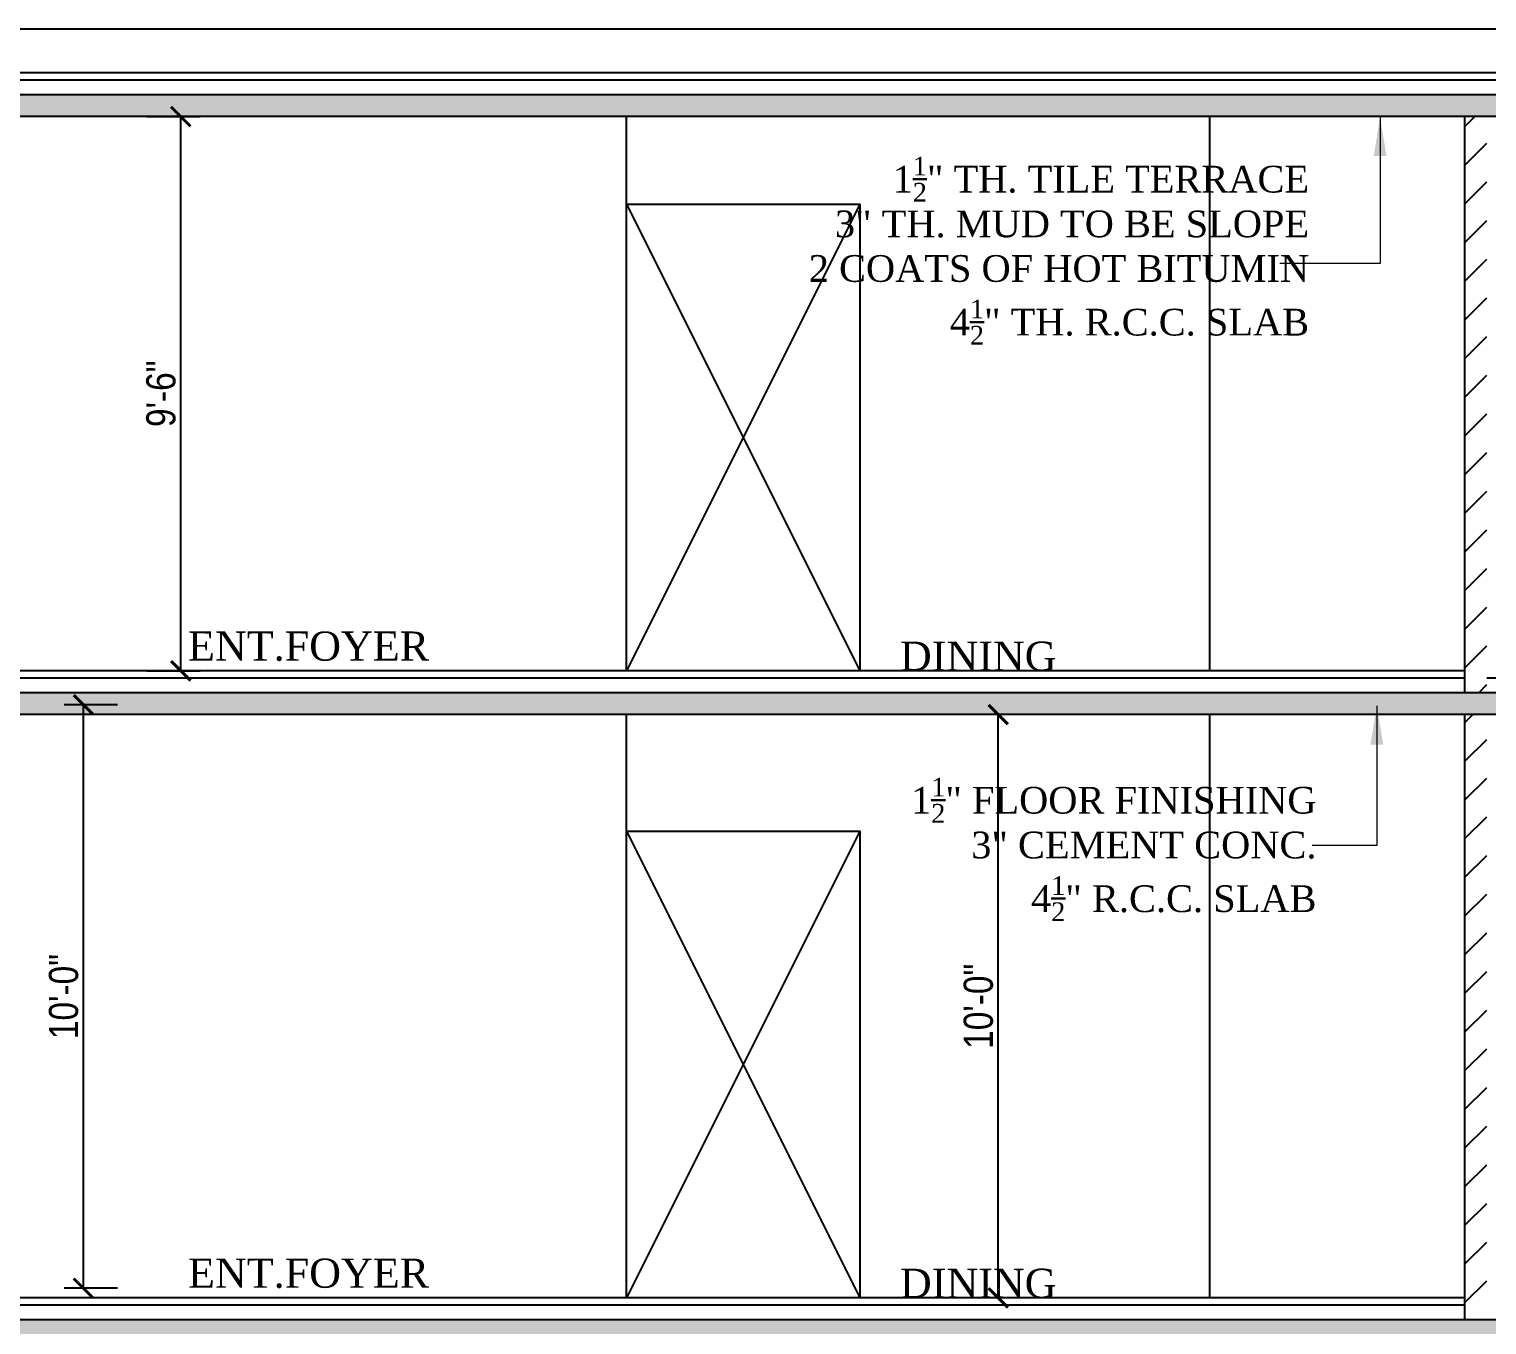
# Model space of a CAD drawing. Header units: feet. Extents: x 29269 to 32217, y -19918 to 20536.
# Drawn here: x 29845.5 to 30145.3, y -19580.9 to -19314.4 of the extents above; entities that cross this region are included whole.
import ezdxf

# ---------------------------------------------------------------- set-up
doc = ezdxf.new("R2010")
doc.units = ezdxf.units.FT
doc.header["$MEASUREMENT"] = 0
doc.header["$PDMODE"] = 2
doc.layers.get('0').update_dxf_attribs({"lineweight": 30})
for name, color, linetype, plot in [('BLK_1_FLR_1_REGULAR_ROOM_3', 1, 'Continuous', False), ('BLK_1_FLR_1_REGULAR_ROOM_4', 1, 'Continuous', False), ('BLK_1_FLR_2_REGULAR_ROOM_3', 1, 'Continuous', False)]:
    doc.layers.add(name, color=color, linetype=linetype, plot=plot)
doc.layers.add('DIMENTION', color=150, linetype='Continuous')
for name, color, linetype, lineweight in [('HAT', 8, 'Continuous', 25), ('TEXT', 150, 'Continuous', 30), ('WAII', 1, 'Continuous', 25)]:
    doc.layers.add(name, color=color, linetype=linetype, lineweight=lineweight)
doc.styles.add('G', font='times.ttf')
doc.styles.add('GURPREET', font='times.ttf')
doc.styles.add('HM', font='times.ttf')
doc.styles.get("Standard").update_dxf_attribs({"font": 'ARIALN.TTF'})
doc.dimstyles.new('CUPBOARDS', dxfattribs={"dimtxt": 7, "dimasz": 0.45, "dimexe": 0.18, "dimexo": 0.0625, "dimgap": 0.5, "dimtad": 1, "dimdec": 1, "dimzin": 3, "dimdsep": 46, "dimlunit": 4, "dimtxsty": 'G', "dimblk": 'Dim Tick', "dimcen": 0.5, "dimse1": 1, "dimse2": 1, "dimclrd": 3, "dimclrt": 2, "dimadec": 0, "dimazin": 0, "dimtfac": 1, "dimtdec": 1, "dimtix": 1, "dimtofl": 0, "dimtmove": 2, "dimatfit": 3, "dimfxl": 0.18, "dimtolj": 1, "dimtzin": 0, "dimlwd": 13, "dimarcsym": 0})
doc.dimstyles.get("Standard").update_dxf_attribs({"dimtxt": 6, "dimasz": 4, "dimexe": 4, "dimexo": 4, "dimgap": 1, "dimtad": 1, "dimdec": 1, "dimzin": 3, "dimdsep": 46, "dimlunit": 4, "dimtxsty": 'Standard', "dimblk": 'ARCHTICK', "dimcen": 0.09, "dimadec": 0, "dimazin": 0, "dimtfac": 1.005, "dimtdec": 1, "dimtofl": 0, "dimtmove": 2, "dimatfit": 3, "dimfxl": 4, "dimfxlon": 1, "dimtolj": 1, "dimtzin": 0, "dimarcsym": 0})
pattern_1 = [(50, (-4015.833, -36884.417), (7.1726018, -0.62752135), [0.75, -8.25]), (355, (-4015.833, -36884.417), (-1.3875133, 7.5219213), [0.6, -6.6]), (100.451444, (-4015.235, -36884.469), (5.7850885, 6.8943999), [0.6374019, -7.0114211]), (46.1842, (-4015.833, -36882.417), (10.6724133, -1.6551928), [1.125, -12.375]), (96.635635, (-4014.944, -36882.555), (9.3466195, 9.741186), [0.9561034, -10.5171376]), (351.184164, (-4015.833, -36882.417), (9.3466195, 9.741186), [0.9, -9.9]), (21, (-4014.833, -36882.917), (5.9690705, -4.0261889), [0.75, -8.25]), (326, (-4014.833, -36882.917), (2.4331533, 7.2515005), [0.6, -6.6]), (71.451445, (-4014.3355, -36883.2524), (8.4022238, 3.2253115), [0.6374019, -7.0114211]), (37.5, (-4015.833, -36884.417), (0.12159855, 3.32893854), [0, -6.52, 0, -6.7, 0, -6.625]), (7.5, (-4015.833, -36884.417), (2.63069537, 3.94411712), [0, -3.82, 0, -6.37, 0, -2.525]), (327.5, (-4018.063, -36884.417), (5.33822436, -0.22554872), [0, -2.5, 0, -7.8, 0, -10.35]), (317.5, (-4019.063, -36884.417), (5.8318617, 1.0010498), [0, -3.25, 0, -5.18, 0, -7.35])]

# ---------------------------------------------------------------- blocks, each defined once
blk = doc.blocks.new('Dim Tick')
blk.add_hatch(color=7).paths.add_polyline_path([(-1.011, 0, 1), (1.011, 0, 1)])
at = {"color": 7}
for p, q in [((0, 1.011), (0, 4.5)), ((-4.5, 0), (-1.011, 0)), ((1.011, 0), (4.5, 0)), ((0, -4.5), (0, -1.011))]:
    blk.add_line(p, q, dxfattribs=at)
blk.add_circle((0, 0), 1.011, dxfattribs=at)
blk = doc.blocks.new('_ArchTick')
at = {"color": 0, "linetype": 'ByBlock', "const_width": 0.15}
blk.add_lwpolyline([(-0.5, -0.5), (0.5, 0.5)], dxfattribs=at)
blk = doc.blocks.new('*D854')
at = {"layer": 'BLK_1_FLR_1_REGULAR_ROOM_3', "color": 0, "lineweight": -2, "transparency": 16777216}
for p, q in [((30051.81, -19455.38), (30040.81, -19455.38)), ((30044.81, -19575.38), (30044.81, -19455.38)), ((30051.81, -19575.38), (30040.81, -19575.38))]:
    blk.add_line(p, q, dxfattribs=at)
at = {"layer": 'Defpoints', "color": 0, "transparency": 16777216}
for p in [(30044.81, -19455.38), (30158.23, -19455.38), (30158.23, -19575.38)]:
    blk.add_point(p, dxfattribs=at)
at = {"layer": 'BLK_1_FLR_1_REGULAR_ROOM_3', "color": 0, "lineweight": -2, "transparency": 16777216, "xscale": 4, "yscale": 4, "zscale": 4}
for p, rotation in [((30044.81, -19455.38), 90), ((30044.81, -19575.38), 270)]:
    blk.add_blockref('_ArchTick', p, dxfattribs=dict(at, rotation=rotation))
at = {"layer": 'BLK_1_FLR_1_REGULAR_ROOM_3', "color": 0, "transparency": 16777216, "insert": (30040.75, -19515.38), "char_height": 6, "attachment_point": 5, "rotation": 90}
blk.add_mtext('\\A1;10\'-0"', dxfattribs=at)
blk = doc.blocks.new('*D855')
at = {"layer": 'BLK_1_FLR_1_REGULAR_ROOM_4', "color": 0, "lineweight": -2, "transparency": 16777216}
for p, q in [((29863.65, -19453.38), (29852.65, -19453.38)), ((29856.65, -19573.38), (29856.65, -19453.38)), ((29863.65, -19573.38), (29852.65, -19573.38))]:
    blk.add_line(p, q, dxfattribs=at)
at = {"layer": 'Defpoints', "color": 0, "transparency": 16777216}
for p in [(29856.65, -19453.38), (29970.07, -19453.38), (29970.07, -19573.38)]:
    blk.add_point(p, dxfattribs=at)
at = {"layer": 'BLK_1_FLR_1_REGULAR_ROOM_4', "color": 0, "lineweight": -2, "transparency": 16777216, "xscale": 4, "yscale": 4, "zscale": 4}
for p, rotation in [((29856.65, -19453.38), 90), ((29856.65, -19573.38), 270)]:
    blk.add_blockref('_ArchTick', p, dxfattribs=dict(at, rotation=rotation))
at = {"layer": 'BLK_1_FLR_1_REGULAR_ROOM_4', "color": 0, "transparency": 16777216, "insert": (29852.59, -19513.38), "char_height": 6, "attachment_point": 5, "rotation": 90}
blk.add_mtext('\\A1;10\'-0"', dxfattribs=at)
blk = doc.blocks.new('*D857')
at = {"layer": 'BLK_1_FLR_2_REGULAR_ROOM_3', "color": 0, "lineweight": -2, "transparency": 16777216}
for p, q in [((29869.67, -19332.38), (29880.67, -19332.38)), ((29876.67, -19446.38), (29876.67, -19332.38)), ((29869.67, -19446.38), (29880.67, -19446.38))]:
    blk.add_line(p, q, dxfattribs=at)
at = {"layer": 'Defpoints', "color": 0, "transparency": 16777216}
for p in [(29858.09, -19332.38), (29876.67, -19332.38), (29858.09, -19446.38)]:
    blk.add_point(p, dxfattribs=at)
at = {"layer": 'BLK_1_FLR_2_REGULAR_ROOM_3', "color": 0, "lineweight": -2, "transparency": 16777216, "xscale": 4, "yscale": 4, "zscale": 4}
for p, rotation in [((29876.67, -19332.38), 90), ((29876.67, -19446.38), 270)]:
    blk.add_blockref('_ArchTick', p, dxfattribs=dict(at, rotation=rotation))
at = {"layer": 'BLK_1_FLR_2_REGULAR_ROOM_3', "color": 0, "transparency": 16777216, "insert": (29872.61, -19389.38), "char_height": 6, "attachment_point": 5, "rotation": 90}
blk.add_mtext('\\A1;9\'-6"', dxfattribs=at)

msp = doc.modelspace()

# ---------------------------------------------------------------- hatches: boundary and pattern name
at = {"layer": 'HAT'}
h = msp.add_hatch(dxfattribs=at)
h.set_pattern_fill('AR-CONC', color=256)
h.set_pattern_definition(pattern_1)
h.paths.add_polyline_path([(29734.32, -19327.88), (29734.32, -19323.38), (29729.82, -19323.38), (29729.82, -19314.38), (29725.32, -19314.38), (29725.32, -19350.38), (29729.82, -19350.38), (29729.82, -19332.38), (30392.82, -19332.38), (30392.82, -19350.38), (30397.32, -19350.38), (30397.32, -19314.38), (30392.82, -19314.38), (30392.82, -19323.38), (30388.32, -19323.38), (30388.32, -19327.88), (30325.32, -19327.88), (30325.32, -19323.38), (30316.32, -19323.38), (30316.32, -19327.88)])
h = msp.add_hatch(dxfattribs=at)
h.set_pattern_fill('ANSI31', color=256, scale=45)
h.set_pattern_definition([(45, (-3997.833, -36632.417), (-3.97747564, 3.97747564), [])])
h.paths.add_polyline_path([(30140.82, -19450.88), (30145.32, -19450.88), (30145.32, -19332.38), (30140.82, -19332.38)])
h = msp.add_hatch(dxfattribs=at)
h.set_pattern_fill('AR-CONC', color=256)
h.set_pattern_definition(pattern_1)
h.paths.add_polyline_path([(30392.82, -19455.38), (30392.82, -19473.38), (30397.32, -19473.38), (30397.32, -19406.38), (30392.82, -19406.38), (30392.82, -19446.38), (30388.32, -19446.38), (30388.32, -19450.88), (30325.32, -19450.88), (30325.32, -19446.38), (30316.32, -19446.38), (30316.32, -19450.88), (30220.32, -19450.88), (30220.32, -19446.38), (30215.82, -19446.38), (30215.82, -19450.88), (29806.32, -19450.88), (29806.32, -19446.38), (29797.32, -19446.38), (29797.32, -19450.88), (29734.32, -19450.88), (29734.32, -19446.38), (29729.82, -19446.38), (29729.82, -19406.38), (29725.32, -19406.38), (29725.32, -19473.38), (29729.82, -19473.38), (29729.82, -19455.38)])
h = msp.add_hatch(dxfattribs=at)
h.set_pattern_fill('ANSI31', color=256, scale=45)
h.set_pattern_definition([(45, (-4015.833, -36884.417), (-3.97747564, 3.97747564), [])])
h.paths.add_polyline_path([(30145.32, -19455.38), (30140.82, -19455.38), (30140.82, -19579.88), (30145.32, -19579.88)])
h = msp.add_hatch(dxfattribs=at)
h.set_pattern_fill('AR-CONC', color=256)
h.set_pattern_definition(pattern_1)
h.paths.add_polyline_path([(29729.82, -19584.38), (30392.82, -19584.38), (30392.82, -19602.38), (30397.32, -19602.38), (30397.32, -19535.38), (30392.82, -19535.38), (30392.82, -19575.38), (30388.32, -19575.38), (30388.32, -19579.88), (30325.32, -19579.88), (30325.32, -19575.38), (30316.32, -19575.38), (30316.32, -19579.88), (30220.32, -19579.88), (30220.32, -19575.38), (30215.82, -19575.38), (30215.82, -19579.88), (29806.32, -19579.88), (29806.32, -19575.38), (29797.32, -19575.38), (29797.32, -19579.88), (29734.32, -19579.88), (29734.32, -19575.38), (29729.82, -19575.38), (29729.82, -19535.38), (29725.32, -19535.38), (29725.32, -19602.38), (29729.82, -19602.38)])

# ---------------------------------------------------------------- linework, layer by layer
at = {"layer": 'WAII'}
for p, q in [((30392.82, -19314.38), (29725.32, -19314.38)), ((30392.82, -19323.38), (29729.82, -19323.38)), ((30316.32, -19324.88), (29734.32, -19324.88)), ((30316.32, -19327.88), (29734.32, -19327.88)), ((30392.82, -19332.38), (29729.82, -19332.38)), ((29968.32, -19446.38), (29968.32, -19332.38)), ((30088.32, -19446.38), (30088.32, -19332.38)), ((30140.82, -19450.88), (30140.82, -19332.38)), ((30016.32, -19350.38), (29968.32, -19446.38)), ((29968.32, -19350.38), (30016.32, -19446.38)), ((30140.82, -19446.38), (29729.82, -19446.38)), ((30140.82, -19447.88), (29806.32, -19447.88)), ((30215.82, -19447.88), (30145.32, -19447.88)), ((30215.82, -19450.88), (29806.32, -19450.88)), ((30392.82, -19455.38), (29729.82, -19455.38)), ((29968.32, -19575.38), (29968.32, -19455.38)), ((30088.32, -19575.38), (30088.32, -19455.38)), ((30140.82, -19579.88), (30140.82, -19455.38)), ((30016.32, -19479.38), (29968.32, -19575.38)), ((29968.32, -19479.38), (30016.32, -19575.38)), ((30140.82, -19575.38), (29729.82, -19575.38)), ((30140.82, -19576.88), (29806.32, -19576.88)), ((30215.82, -19579.88), (29806.32, -19579.88))]:
    msp.add_line(p, q, dxfattribs=at)
for points in [[(29968.32, -19446.38), (29968.32, -19350.38), (30016.32, -19350.38), (30016.32, -19446.38)], [(29968.32, -19575.38), (29968.32, -19479.38), (30016.32, -19479.38), (30016.32, -19575.38)]]:
    msp.add_lwpolyline(points, dxfattribs=at)

# ---------------------------------------------------------------- texts
at = {"layer": 'TEXT', "color": 7, "ltscale": 0.15, "char_height": 5.5, "width": 105.0881, "attachment_point": 3, "style": 'HM'}
for s, insert in [('\\A1;{\\fTimes New Roman|b0|i0|c0|p18;1\\H0.7x;\\S1/2;\\H1.4286x;" TH. TILE TERRACE\\P3" TH. MUD TO BE SLOPE\\P2 COATS OF HOT BITUMIN\\P4\\H0.7x;\\S1/2;\\H1.4286x;" TH. R.C.C. SLAB}', (30108.76, -19340.62)), ('\\A1;{\\fTimes New Roman|b0|i0|c0|p18;\\C256;1\\H0.7x;\\S1/2;\\H1.429x;" FLOOR FINISHING\\P3" CEMENT CONC.\\P4\\H0.7x;\\S1/2;\\H1.429x;" R.C.C. SLAB}', (30110.28, -19468.38))]:
    msp.add_mtext(s, dxfattribs=dict(at, insert=insert))
at = {"layer": 'TEXT', "char_height": 6, "width": 123.8006, "attachment_point": 1, "style": 'GURPREET'}
for s, insert in [('ENT.FOYER', (29878.16, -19438.29)), ('DINING', (30024.59, -19440.37)), ('ENT.FOYER', (29878.16, -19567.29)), ('DINING', (30024.59, -19569.37))]:
    msp.add_mtext(s, dxfattribs=dict(at, insert=insert))

# ---------------------------------------------------------------- dimensions: what is measured, and where the dimension line sits
at = {"layer": 'BLK_1_FLR_1_REGULAR_ROOM_3', "color": 1}
dim = msp.add_linear_dim(base=(30044.81, -19455.38), p1=(30158.23, -19575.38), p2=(30158.23, -19455.38), angle=90, dimstyle='Standard', override={"dimfxl": 7}, dxfattribs=at)
dim.commit()
dim.dimension.update_dxf_attribs({"geometry": '*D854', "text_midpoint": (30040.75, -19515.38)})
at = {"layer": 'BLK_1_FLR_1_REGULAR_ROOM_4', "color": 1}
dim = msp.add_linear_dim(base=(29856.65, -19453.38), p1=(29970.07, -19573.38), p2=(29970.07, -19453.38), angle=90, dimstyle='Standard', override={"dimfxl": 7}, dxfattribs=at)
dim.commit()
dim.dimension.update_dxf_attribs({"geometry": '*D855', "text_midpoint": (29852.59, -19513.38)})
at = {"layer": 'BLK_1_FLR_2_REGULAR_ROOM_3', "color": 1}
dim = msp.add_linear_dim(base=(29876.67, -19332.38), p1=(29858.09, -19446.38), p2=(29858.09, -19332.38), angle=90, dimstyle='Standard', override={"dimfxl": 7}, dxfattribs=at)
dim.commit()
dim.dimension.update_dxf_attribs({"geometry": '*D857', "text_midpoint": (29872.61, -19389.38)})

# ---------------------------------------------------------------- leaders
at = {"layer": 'DIMENTION', "ltscale": 0.525}
for points in [[(30123.36, -19332.51), (30123.36, -19362.62), (30102.72, -19362.62)], [(30122.68, -19453.58), (30122.68, -19482.33), (30109.4, -19482.33)]]:
    msp.add_leader(points, dimstyle='CUPBOARDS', override={"dimasz": 8, "dimgap": 0.5, "dimtad": 0}, dxfattribs=at)

doc.saveas('drawing.dxf')
